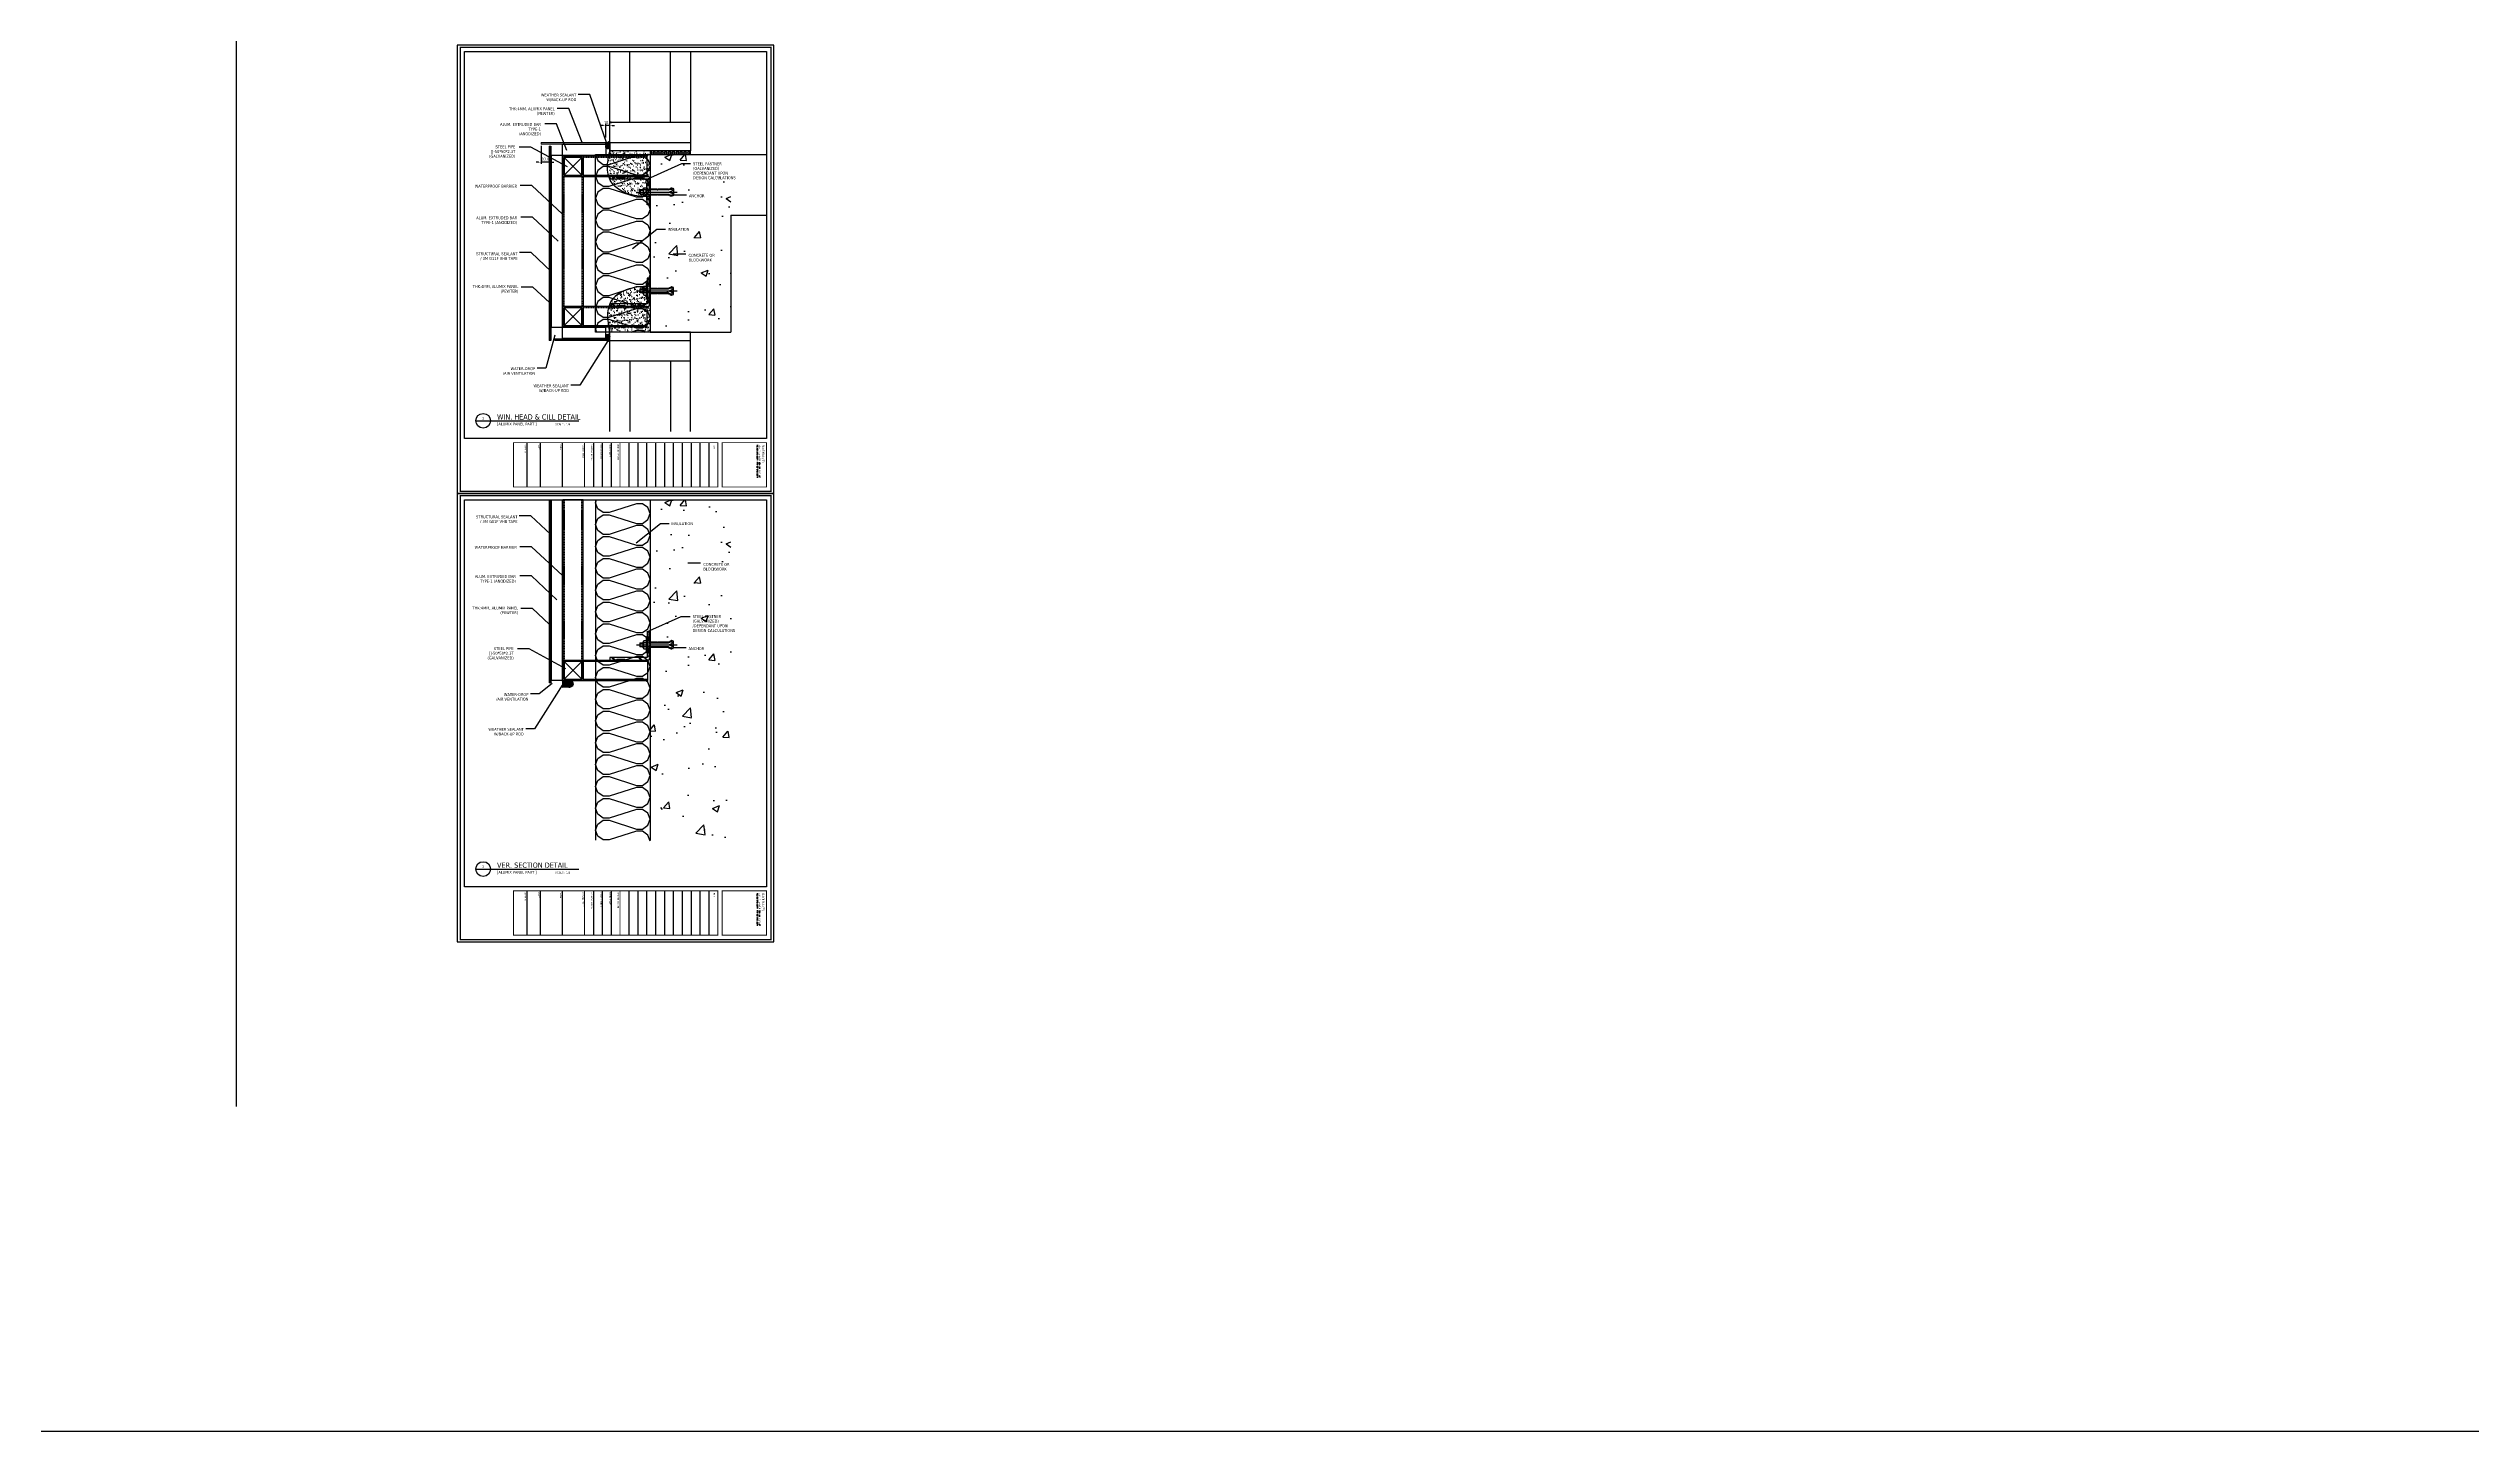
# Model space of a CAD drawing. Header units: millimetres. Extents: x 7297 to 60227, y -7497 to 19324.
# Drawn here: x 13294 to 19291, y -2069 to 1352 of the extents above; entities that cross this region are included whole.
import ezdxf

# ---------------------------------------------------------------- set-up
doc = ezdxf.new("R2010")
doc.units = ezdxf.units.MM
doc.linetypes.add('HIDDEN', pattern=[0.375, 0.25, -0.125])
doc.layers.add('NS_AL_PANEL', color=32, linetype='Continuous', lineweight=9)
for name, color, linetype in [('NS_BRACKET_NUTS', 1, 'Continuous'), ('NS_CAULKING', 8, 'Continuous'), ('NS_COL_D-GREY', 8, 'Continuous'), ('NS_COL_L-GREY', 8, 'Continuous'), ('NS_COL_RED', 1, 'Continuous'), ('NS_COL_WHITE', 7, 'Continuous'), ('NS_COL_YELLOW', 2, 'Continuous'), ('NS_CON', 8, 'Continuous'), ('NS_CON_LINE', 2, 'Continuous'), ('NS_DIM', 1, 'Continuous'), ('NS_FORM', 7, 'Continuous'), ('NS_FRAME', 253, 'Continuous'), ('NS_GASKET_3M', 150, 'Continuous'), ('NS_INSUL', 8, 'Continuous'), ('NS_PIPE_FRAME', 2, 'Continuous'), ('NS_TEXT', 2, 'Continuous'), ('NS_WATERPROOF', 150, 'Continuous'), ('NS_WELD', 1, 'Continuous')]:
    doc.layers.add(name, color=color, linetype=linetype)
doc.styles.add('Expo M', font='Expo M.ttf')
doc.styles.add('HGTXT', font='romans.shx', dxfattribs={"bigfont": 'whgtxt.shx'})
doc.dimstyles.new('DS2', dxfattribs={"dimscale": 2, "dimtxt": 1.8, "dimasz": 1.5, "dimexe": 1, "dimexo": 1, "dimgap": 0.5, "dimtad": 1, "dimtoh": 1, "dimdec": 1, "dimzin": 1, "dimdsep": 46, "dimtxsty": 'Expo M', "dimcen": 2, "dimadec": 1, "dimazin": 0, "dimtfac": 1, "dimtdec": 4, "dimtix": 1, "dimtmove": 1, "dimatfit": 3, "dimfxl": 1, "dimtolj": 1, "dimtzin": 1, "dimarcsym": 0})
doc.dimstyles.new('N-SPACE', dxfattribs={"dimscale": 4, "dimtxt": 1.8, "dimasz": 1.5, "dimexe": 1, "dimexo": 1, "dimgap": 1, "dimtad": 1, "dimtoh": 1, "dimdec": 1, "dimzin": 1, "dimdsep": 46, "dimtxsty": 'Expo M', "dimcen": 2, "dimclrd": 1, "dimclre": 1, "dimclrt": 2, "dimadec": 1, "dimazin": 0, "dimtfac": 1, "dimtdec": 1, "dimtix": 1, "dimtmove": 1, "dimatfit": 3, "dimfxl": 1, "dimtolj": 1, "dimtzin": 1, "dimarcsym": 0})

# ---------------------------------------------------------------- blocks, each defined once
blk = doc.blocks.new('*D816')
at = {"layer": 'NS_DIM', "color": 1, "lineweight": -2, "transparency": 16777216}
for p, q in [((14667.3, 1161), (14661.3, 1161)), ((14673.3, 1131.1), (14673.3, 1165)), ((14683.3, 1161), (14673.3, 1161)), ((14683.3, 1127.2), (14683.3, 1165)), ((14689.3, 1161), (14695.3, 1161))]:
    blk.add_line(p, q, dxfattribs=at)
at = {"layer": 'NS_DIM', "color": 1, "transparency": 16777216}
for points in [[(14667.3, 1162), (14667.3, 1160), (14673.3, 1161)], [(14689.3, 1162), (14689.3, 1160), (14683.3, 1161)]]:
    blk.add_solid(points, dxfattribs=at)
at = {"layer": 'NS_DIM', "color": 2, "transparency": 16777216, "insert": (14678.3, 1168.8), "char_height": 7.2, "attachment_point": 5, "style": 'Expo M'}
blk.add_mtext('\\A1;10.0', dxfattribs=at)
blk = doc.blocks.new('*D815')
at = {"layer": 'NS_DIM', "color": 1, "lineweight": -2, "transparency": 16777216}
for p, q in [((14513.3, 1111.2), (14513.3, 1066.4)), ((14533.3, 1106.2), (14533.3, 1066.4)), ((14507.3, 1070.4), (14501.3, 1070.4)), ((14533.3, 1070.4), (14513.3, 1070.4)), ((14539.3, 1070.4), (14545.3, 1070.4))]:
    blk.add_line(p, q, dxfattribs=at)
at = {"layer": 'NS_DIM', "color": 1, "transparency": 16777216}
for points in [[(14507.3, 1071.4), (14507.3, 1069.4), (14513.3, 1070.4)], [(14539.3, 1071.4), (14539.3, 1069.4), (14533.3, 1070.4)]]:
    blk.add_solid(points, dxfattribs=at)
at = {"layer": 'NS_DIM', "color": 2, "transparency": 16777216, "insert": (14523.3, 1078.2), "char_height": 7.2, "attachment_point": 5, "style": 'Expo M'}
blk.add_mtext('\\A1;20.0', dxfattribs=at)
blk = doc.blocks.new('A$C0843732F')
for centre, start in [((0, -3), 90), ((0, -6), 150), ((0, -9), 150), ((0, -12), 150), ((0, -15), 150), ((0, -18), 150), ((0, -21), 150)]:
    blk.add_arc(centre, 3, start, 270)
blk = doc.blocks.new('set anchor')
for p, q in [((-3.7, 61.8), (-9.5, 60.5)), ((-5, 52), (-9.4, 62.2)), ((7.9, 64.5), (-7.9, 64.5)), ((0, 52.8), (-2.7, 61.3)), ((0, -27.2), (0, 74.1)), ((0, 52.8), (2.7, 61.3)), ((9.5, 60.5), (3.7, 61.8)), ((5, 52), (9.4, 62.2)), ((-20, 0), (20, 0)), ((-20, -2), (-20, 0)), ((-8.9, 56.5), (-10.1, 59.4)), ((-8.9, 56.5), (-8, 56.8)), ((-8.2, 54.8), (-7.3, 55.2)), ((-7.1, 52), (-8.2, 54.8)), ((-7.3, 55.2), (-8, 56.8)), ((-7.1, 25.8), (-7.1, 52)), ((-7.1, 25.8), (-5.8, 25.8)), ((-7.1, 6), (-7.1, 24.2)), ((-7.1, 24.2), (-5.8, 24.2)), ((-5.8, 24.2), (-5.8, 25.8)), ((-5, -2), (-5, 52)), ((5, 52), (5, -2)), ((7.1, 25.8), (5.8, 25.8)), ((5.8, 24.2), (5.8, 25.8)), ((7.1, 24.2), (5.8, 24.2)), ((7.1, 52), (8.2, 54.8)), ((7.1, 52), (7.1, 25.8)), ((7.1, 24.2), (7.1, 6)), ((7.3, 55.2), (8, 56.8)), ((8.2, 54.8), (7.3, 55.2)), ((8.9, 56.5), (8, 56.8)), ((8.9, 56.5), (10.1, 59.4)), ((20, 0), (20, -2)), ((20, -2), (-20, -2)), ((7.5, -2), (-7.5, -2)), ((7.5, -2), (-7.5, -2)), ((7.5, -10), (-7.5, -10)), ((-5, -3), (-5, -9)), ((-5, -17.4), (-5, -10)), ((5, -17.4), (-5, -17.4)), ((-4.2, -18.2), (-5, -17.4)), ((-4.2, -18.2), (-4.2, -10)), ((-4.2, -18.2), (4.2, -18.2)), ((4.2, -18.2), (4.2, -10)), ((5, -17.4), (4.2, -18.2)), ((5, -3), (5, -9)), ((5, -10), (5, -17.4))]:
    blk.add_line(p, q)
blk.add_lwpolyline([(5, -3, 0.202073), (-5, -3, 0.404145), (-10, -3), (-10, -9, 0.404145), (-5, -9, 0.202073), (5, -9, 0.404145), (10, -9), (10, -3, 0.404145)], format="xyb", close=True)
for centre, radius, start, end in [((-9.3, 59.7), 0.833, 102.52881, 201.80141), ((-7.9, 62.8), 1.67, 90, 203.42869), ((-3.5, 61), 0.833, 17.65012, 102.52881), ((3.5, 61), 0.833, 77.47119, 162.34988), ((7.9, 62.8), 1.67, 336.57131, 90), ((9.3, 59.7), 0.833, 338.19859, 77.47119)]:
    blk.add_arc(centre, radius, start, end)
blk = doc.blocks.new('AL-TEMPLATE')
at = {"color": 8}
for p, q in [((2716.8, 1393), (2800, 1393)), ((2716.8, 1376.3), (2800, 1376.3)), ((2716.8, 1359.7), (2800, 1359.7)), ((2716.8, 1343), (2800, 1343)), ((2716.8, 1326.4), (2800, 1326.4)), ((2716.8, 1309.8), (2800, 1309.8)), ((2716.8, 1293.1), (2800, 1293.1)), ((2716.8, 1276.5), (2800, 1276.5)), ((2716.8, 1259.8), (2800, 1259.8)), ((2716.8, 1243.2), (2800, 1243.2)), ((2716.8, 1209.9), (2800, 1209.9)), ((2716.8, 1193.3), (2800, 1193.3)), ((2716.8, 1176.6), (2800, 1176.6)), ((2716.8, 1118.4), (2800, 1118.4)), ((2716.8, 1076.8), (2800, 1076.8)), ((2716.8, 1051.8), (2800, 1051.8))]:
    blk.add_line(p, q, dxfattribs=at)
at = {"color": 7, "ltscale": 2}
blk.add_lwpolyline([(1972.3, 1515.2), (1972.3, 921.2), (2812.3, 921.2), (2812.3, 1515.2)], close=True, dxfattribs=at)
at = {"color": 8}
for points, const_width in [([(1976.3, 1509.4), (2808.3, 1509.4), (2808.3, 927), (1976.3, 927)], 2.5), ([(2716.8, 1501.3), (2800, 1501.3), (2800, 1418.1), (2716.8, 1418.1)], 1.66), ([(2716.8, 1409.8), (2800, 1409.8), (2800, 1026.9), (2716.8, 1026.9)], 1.66)]:
    blk.add_lwpolyline(points, close=True, dxfattribs=dict(at, const_width=const_width))
at = {"color": 9}
blk.add_lwpolyline([(1984.1, 1501.3), (2709.1, 1501.3), (2709.1, 935.2), (1984.1, 935.2)], close=True, dxfattribs=at)
at = {"color": 8, "const_width": 1.66}
for points in [[(2716.8, 1226.6), (2800, 1226.6)], [(2716.8, 1160), (2800, 1160)]]:
    blk.add_lwpolyline(points, dxfattribs=at)
at = {"insert": (2720.9, 1489.2), "char_height": 2.349, "attachment_point": 1, "style": 'HGTXT'}
blk.add_mtext('서울시 강남구 논현로 161길11 엔빌딩 4F\\PTEL 02 575-2077  FAX 02 575-2071', dxfattribs=at)
at = {"color": 146, "true_color": 0x105689, "insert": (2721.1, 1496.9), "char_height": 3.67, "attachment_point": 1, "style": 'HGTXT'}
blk.add_mtext('{\\fExpo M|b0|i0|c129|p18;엔스페이스 (주)}', dxfattribs=at)
at = {"color": 8, "width": 438.968, "attachment_point": 1}
for s, insert, char_height in [('NOTE', (2720.8, 1404.7), 2.56), ('DESIGNED BYNOTE', (2719, 1224.4), 2.556), ('CHECKED BYNOTE', (2719.6, 1192.2), 2.556), ('DRAWN BYNOTE', (2719.6, 1209), 2.556), ('APPROVED BYNOTE', (2720.1, 1175), 2.556), ('DRAWING TITLE', (2720.1, 1158.4), 2.556), ('SCALE', (2720.1, 1116.8), 2.56), ('SHEET NO.', (2720.1, 1050.2), 2.56), ('{\\fﾱﾼﾸﾲ|b0|i0|c129|p49;DATE}', (2720.1, 1075.2), 2.556)]:
    blk.add_mtext(s, dxfattribs=dict(at, insert=insert, char_height=char_height))
blk = doc.blocks.new('*U98')
for p, q in [((1, 50), (0, 50)), ((0, 49), (0, 50)), ((0, 49), (0, 1)), ((0, 1), (0, 0)), ((1, 0), (0, 0)), ((49, 50), (1, 50)), ((3.2, 3.2), (46.8, 46.8)), ((46.8, 3.2), (3.2, 46.8)), ((49, 50), (50, 50)), ((50, 49), (50, 50)), ((50, 1), (50, 49)), ((50, 1), (50, 0)), ((1, 0), (49, 0)), ((49, 0), (50, 0))]:
    blk.add_line(p, q)
blk.add_lwpolyline([(3.2, 46.8), (3.2, 3.2), (46.8, 3.2), (46.8, 46.8)], close=True)
for centre, start, end in [((1, 49), 90, 180), ((1, 1), 180, 270), ((49, 49), 0, 90), ((49, 1), 270, 0)]:
    blk.add_arc(centre, 1, start, end)
blk = doc.blocks.new('*U193')
blk.add_lwpolyline([(0, 0), (50, 0), (50, 322), (0, 322)], close=True)
at = {"linetype": 'HIDDEN'}
blk.add_lwpolyline([(3.2, 0), (46.8, 0), (46.8, 322), (3.2, 322)], close=True, dxfattribs=at)
blk = doc.blocks.new('*U194')
blk.add_lwpolyline([(0, 0), (50, 0), (50, 397), (0, 397)], close=True)
at = {"linetype": 'HIDDEN'}
blk.add_lwpolyline([(3.2, 0), (46.8, 0), (46.8, 397), (3.2, 397)], close=True, dxfattribs=at)
blk = doc.blocks.new('*U188')
blk.add_lwpolyline([(0, 0), (50, 0), (50, 159), (0, 159)], close=True)
at = {"linetype": 'HIDDEN'}
blk.add_lwpolyline([(3.2, 0), (46.8, 0), (46.8, 159), (3.2, 159)], close=True, dxfattribs=at)
blk = doc.blocks.new('*U195')
blk.add_lwpolyline([(0, 0), (50, 0), (50, 160.6), (0, 160.6)], close=True)
at = {"linetype": 'HIDDEN'}
blk.add_lwpolyline([(3.2, 0), (46.8, 0), (46.8, 160.6), (3.2, 160.6)], close=True, dxfattribs=at)

msp = doc.modelspace()

# ---------------------------------------------------------------- hatches: boundary and pattern name
at = {"layer": 'NS_CAULKING'}
h = msp.add_hatch(dxfattribs=at)
h.set_pattern_fill('ANSI37', color=256, scale=0.149999, angle=90, style=0)
h.set_pattern_definition([(135, (-895617.32843, 555915.4525), (-0.33675832148, -0.33675832148), []), (225, (-895617.32843, 555915.4525), (0.33675832148, -0.33675832148), [])])
h.paths.add_polyline_path([(14673.28, 1111.71), (14673.28, 1108.85, -1.0004219), (14683.28, 1108.86), (14683.28, 1123.17, -0.2849357), (14673.28, 1119.21)])
h = msp.add_hatch(dxfattribs=at)
h.set_pattern_fill('HONEY', color=256, scale=0.149999, style=0)
h.set_pattern_definition([(360, (621970.71364, 913370.8335), (0.71437227822, 0.41244302533), [0.4762481855, -0.95249637096]), (120, (621970.71364, 913370.8335), (-0.71437227666, 0.41244302803), [0.4762481855, -0.95249637096]), (60, (621970.71364, 913370.8335), (1.56e-09, 0.82488605336), [-0.95249637096, 0.4762481855])])
edge = h.paths.add_edge_path()
edge.add_arc((14678.28, 1108.86), 5, -180, 180)
h = msp.add_hatch(dxfattribs=at)
h.set_pattern_fill('HONEY', color=256, scale=0.149999, style=0)
h.set_pattern_definition([(360, (621970.71367, 913390.00943), (0.71437227822, 0.41244302533), [0.4762481855, -0.95249637096]), (120, (621970.71367, 913390.00943), (-0.71437227666, 0.41244302803), [0.4762481855, -0.95249637096]), (60, (621970.71367, 913390.00943), (1.56e-09, 0.82488605336), [-0.95249637096, 0.4762481855])])
edge = h.paths.add_edge_path()
edge.add_arc((14678.28, 639.56), 5, 540, 900, ccw=False)
h = msp.add_hatch(dxfattribs=at)
h.set_pattern_fill('ANSI37', color=256, scale=0.149999, angle=90, style=0)
h.set_pattern_definition([(135, (-895617.3284, 555934.62843), (-0.33675832148, -0.33675832148), []), (225, (-895617.3284, 555934.62843), (0.33675832148, -0.33675832148), [])])
h.paths.add_polyline_path([(14673.28, 636.71), (14673.28, 639.57, 1.0004219), (14683.28, 639.56), (14683.28, 625.25, 0.2849357), (14673.28, 629.21)])
h = msp.add_hatch(dxfattribs=at)
h.set_pattern_fill('ANSI37', color=256, scale=0.224992, angle=-180, style=0)
h.set_pattern_definition([(225, (-815727.8635, -1367333.98815), (0.5051207336, -0.5051207336), []), (315, (-815727.8635, -1367333.98815), (0.5051207336, 0.5051207336), [])])
edge = h.paths.add_edge_path()
edge.add_line((14580.65, -227.91), (14584.94, -227.91))
edge.add_arc((14584.93, -220.41), 7.5, 90, 270.048334, ccw=False)
edge.add_line((14584.93, -212.91), (14566.28, -212.91))
edge.add_arc((14555.7, -220.5), 13.02, 325.305854, 395.647256, ccw=False)
edge.add_line((14566.4, -227.91), (14580.65, -227.91))
h = msp.add_hatch(dxfattribs=at)
h.set_pattern_fill('HONEY', color=256, scale=0.224992, angle=-270, style=0)
h.set_pattern_definition([(90, (-1351893.15705, 908972.598), (-0.61864402522, 1.07152288817), [0.7143485921, -1.4286971842]), (210, (-1351893.15705, 908972.598), (-0.61864402928, -1.07152288583), [0.7143485921, -1.4286971842]), (150, (-1351893.15705, 908972.598), (-1.2372880545, 2.34e-09), [-1.4286971842, 0.7143485921])])
edge = h.paths.add_edge_path()
edge.add_arc((14584.93, -220.41), 7.5, 270, 630)
at = {"layer": 'NS_CON'}
h = msp.add_hatch(dxfattribs=at)
h.set_pattern_fill('AR-CONC', color=256)
h.set_pattern_definition([(50, (132398.29, 12972.76), (182.18467, -15.93909), [19.05, -209.55]), (355, (132398.29, 12972.76), (-35.24342, 191.05685), [15.24, -167.64058]), (100.45144, (132413.47, 12971.43), (146.94125, 175.11775), [16.19, -178.09024]), (46.1842, (132398.3, 13023.56), (271.07904, -42.04233), [28.575, -314.325]), (96.63556, (132420.88, 13020.05), (237.40413, 247.4261), [24.285, -267.1356]), (351.18415, (132398.3, 13023.56), (237.40413, 247.4261), [22.85997, -251.4597]), (21, (132423.69, 13010.86), (151.6144, -102.2652), [19.05, -209.55]), (326, (132423.69, 13010.86), (61.80203, 184.18797), [15.24, -167.64]), (71.45144, (132436.32, 13002.33), (213.41642, 81.92277), [16.19, -178.08994]), (37.5, (132398.29, 12972.756), (3.088603, 84.55504), [0, -165.608, 0, -170.18, 0, -168.275]), (7.5, (132398.29, 12972.76), (66.81966, 100.180575), [0, -97.028, 0, -161.798, 0, -64.135]), (327.5, (132341.65, 12972.756), (135.590595, -5.728744), [0, -63.5, 0, -198.12, 0, -262.89]), (317.5, (132316.25, 12972.76), (148.12918, 25.42649), [0, -82.55, 0, -131.572, 0, -186.69])])
h.paths.add_polyline_path([(14783.28, 1089.21), (14983.28, 1089.21), (14983.28, 650.21), (14783.28, 650.21)])
h = msp.add_hatch(dxfattribs=at)
h.set_pattern_fill('AR-CONC', color=256)
h.set_pattern_definition([(50, (132398.29, 12118.64), (182.18467, -15.93909), [19.05, -209.55]), (355, (132398.29, 12118.64), (-35.24342, 191.05685), [15.24, -167.64058]), (100.45144, (132413.47, 12117.31), (146.94125, 175.11775), [16.19, -178.09024]), (46.1842, (132398.3, 12169.44), (271.07904, -42.04233), [28.575, -314.325]), (96.63556, (132420.88, 12165.93), (237.40413, 247.4261), [24.285, -267.1356]), (351.18415, (132398.3, 12169.44), (237.40413, 247.4261), [22.85997, -251.4597]), (21, (132423.69, 12156.74), (151.6144, -102.2652), [19.05, -209.55]), (326, (132423.69, 12156.74), (61.80203, 184.18797), [15.24, -167.64]), (71.45144, (132436.32, 12148.22), (213.41642, 81.92277), [16.19, -178.08994]), (37.5, (132398.29, 12118.64), (3.088603, 84.55504), [0, -165.608, 0, -170.18, 0, -168.275]), (7.5, (132398.29, 12118.64), (66.81966, 100.180575), [0, -97.028, 0, -161.798, 0, -64.135]), (327.5, (132341.65, 12118.64), (135.590595, -5.728744), [0, -63.5, 0, -198.12, 0, -262.89]), (317.5, (132316.25, 12118.64), (148.12918, 25.42649), [0, -82.55, 0, -131.572, 0, -186.69])])
h.paths.add_polyline_path([(14783.28, 235.09), (14983.28, 235.09), (14983.28, -607.07), (14783.28, -607.07)])
at = {"layer": 'NS_GASKET_3M'}
h = msp.add_hatch(dxfattribs=at)
h.set_pattern_fill('HONEY,_O', color=256, scale=0.999996)
h.set_pattern_definition([(360, (659093.8953, 919285.2167), (4.762481855, 2.749620169), [3.174987903, -6.349975806]), (120, (659093.8953, 919285.2167), (-4.7624818444, 2.749620187), [3.174987903, -6.349975806]), (60, (659093.8953, 919285.2167), (1.04e-08, 5.499240356), [-6.349975806, 3.174987903])])
h.paths.add_polyline_path([(14883.28, 1089.21), (14883.28, 1098.21), (14783.28, 1098.21), (14783.28, 1089.21)])
at = {"layer": 'NS_INSUL'}
h = msp.add_hatch(dxfattribs=at)
h.set_pattern_fill('AR-SAND', color=256, scale=0.25)
h.set_pattern_definition([(37.5, (-4665.491, 3640.874), (-0.400008, 12.235331), [0, -9.652, 0, -10.795, 0, -10.31875]), (7.5, (-4665.491, 3640.874), (11.238082, 17.920628), [0, -5.207, 0, -8.6995, 0, -3.33375]), (327.5, (-4673.302, 3640.874), (19.774809, 0.0359296), [0, -3.175, 0, -11.43, 0, -14.9225]), (317.5, (-4673.302, 3640.874), (19.088911, 5.573233), [0, -1.5875, 0, -7.493, 0, -8.5725])])
edge = h.paths.add_edge_path()
edge.add_line((14737.92, 989.73), (14783.28, 985.05))
edge.add_line((14783.28, 985.05), (14783.24, 1039.25))
edge.add_line((14783.24, 1039.25), (14783.28, 1066.82))
edge.add_line((14783.28, 1066.82), (14783.28, 1097.9))
edge.add_line((14783.28, 1097.9), (14726.28, 1098.21))
edge.add_line((14726.28, 1098.21), (14683.28, 1098.21))
edge.add_line((14683.28, 1098.21), (14678.96, 1075.4))
edge.add_spline(control_points=[(14678.96, 1075.4), (14677.79, 1061.61), (14678.3, 1031.3), (14694.96, 1007.48), (14716.6, 994.44), (14737.92, 989.73)], knot_values=[0, 0, 0, 0, 10.5337084, 77.5802526, 130.3865718, 130.3865718, 130.3865718, 130.3865718], degree=3, periodic=0)
h = msp.add_hatch(dxfattribs=at)
h.set_pattern_fill('AR-SAND', color=256, scale=0.25)
h.set_pattern_definition([(37.5, (-4665.491, 3602.159), (-0.400008, 12.235331), [0, -9.652, 0, -10.795, 0, -10.31875]), (7.5, (-4665.491, 3602.159), (11.238082, 17.920628), [0, -5.207, 0, -8.6995, 0, -3.33375]), (327.5, (-4673.302, 3602.159), (19.774809, 0.0359296), [0, -3.175, 0, -11.43, 0, -14.9225]), (317.5, (-4673.302, 3602.159), (19.088911, 5.573233), [0, -1.5875, 0, -7.493, 0, -8.5725])])
edge = h.paths.add_edge_path()
edge.add_line((14737.92, 758.69), (14783.28, 763.37))
edge.add_line((14783.28, 763.37), (14783.24, 709.17))
edge.add_line((14783.24, 709.17), (14783.28, 681.6))
edge.add_line((14783.28, 681.6), (14783.28, 650.52))
edge.add_line((14783.28, 650.52), (14726.28, 650.21))
edge.add_line((14726.28, 650.21), (14683.28, 650.21))
edge.add_line((14683.28, 650.21), (14678.96, 673.01))
edge.add_spline(control_points=[(14678.96, 673.01), (14677.79, 686.81), (14678.3, 717.11), (14694.96, 740.93), (14716.6, 753.97), (14737.92, 758.69)], knot_values=[0, 0, 0, 0, 10.5337084, 77.5802526, 130.3865718, 130.3865718, 130.3865718, 130.3865718], degree=3, periodic=0)

# ---------------------------------------------------------------- linework, layer by layer
at = {"layer": 'NS_AL_PANEL'}
for p, q in [((14673.28, 1119.21), (14513.28, 1119.21)), ((14513.28, 1115.21), (14513.28, 1119.21)), ((14673.28, 1118.71), (14513.28, 1118.71)), ((14673.28, 1115.71), (14513.28, 1115.71)), ((14673.28, 1115.21), (14513.28, 1115.21)), ((14537.28, 1110.21), (14533.28, 1110.21)), ((14533.28, 629.21), (14533.28, 1110.21)), ((14533.78, 1110.21), (14533.78, 629.21)), ((14536.78, 1110.21), (14536.78, 629.21)), ((14537.28, 1110.21), (14537.28, 629.21)), ((14673.28, 1115.21), (14673.28, 1119.21)), ((14537.28, 629.21), (14533.28, 629.21)), ((14547.28, 633.21), (14547.28, 629.21)), ((14673.28, 633.21), (14547.28, 633.21)), ((14673.28, 632.71), (14547.28, 632.71)), ((14673.28, 629.71), (14547.28, 629.71)), ((14673.28, 629.21), (14547.28, 629.21)), ((14673.28, 633.21), (14673.28, 629.21)), ((14533.28, -217.91), (14533.28, 235.09)), ((14533.78, 235.09), (14533.78, -217.91)), ((14536.78, 235.09), (14536.78, -217.91)), ((14537.28, 235.09), (14537.28, -217.91)), ((14537.28, -217.91), (14533.28, -217.91))]:
    msp.add_line(p, q, dxfattribs=at)
at = {"layer": 'NS_BRACKET_NUTS'}
for points in [[(14683.28, 1028.21), (14683.28, 1035.21), (14776.28, 1035.21, -0.4142136), (14783.28, 1028.21), (14783.28, 964.96), (14776.28, 964.96), (14776.28, 1028.21)], [(14683.28, 720.21), (14683.28, 713.21), (14776.28, 713.21, 0.4142136), (14783.28, 720.21), (14783.28, 783.46), (14776.28, 783.46), (14776.28, 720.21)], [(14683.28, -154.89), (14683.28, -161.89), (14776.28, -161.89, 0.4142136), (14783.28, -154.89), (14783.28, -91.64), (14776.28, -91.64), (14776.28, -154.89)]]:
    msp.add_lwpolyline(points, format="xyb", close=True, dxfattribs=at)
at = {"layer": 'NS_COL_D-GREY'}
for points in [[(14883.28, 1343.89), (14883.28, 1098.21), (14683.28, 1098.21), (14683.28, 1343.89)], [(14733.28, 1169.21), (14733.28, 1343.89)], [(14833.28, 1169.21), (14833.28, 1343.89)], [(14683.28, 1169.21), (14883.28, 1169.21)], [(14683.28, 1119.21), (14883.28, 1119.21)], [(14683.28, 404.53), (14683.28, 650.21)], [(14883.28, 650.21), (14683.28, 650.21)], [(14683.28, 629.21), (14883.28, 629.21)], [(14883.28, 404.53), (14883.28, 650.21)], [(14683.28, 579.21), (14883.28, 579.21)], [(14733.28, 579.21), (14733.28, 404.53)], [(14833.28, 579.21), (14833.28, 404.53)]]:
    msp.add_lwpolyline(points, dxfattribs=at)
at = {"layer": 'NS_COL_L-GREY'}
for p, q in [((14537.28, 1110.21), (14537.28, 629.21)), ((14673.28, 1087.21), (14537.28, 1087.21)), ((14538.28, 1087.21), (14538.28, 661.21)), ((14565.28, 1115.21), (14565.28, 633.21)), ((14673.28, 1114.21), (14565.28, 1114.21)), ((14673.28, 1115.21), (14673.28, 1085.21)), ((14673.28, 661.21), (14537.28, 661.21)), ((14673.28, 633.21), (14673.28, 663.21)), ((14673.28, 634.21), (14565.28, 634.21)), ((14537.28, 235.09), (14537.28, -217.91)), ((14538.28, 235.09), (14538.28, -211.91)), ((14565.28, 235.09), (14565.28, -211.91)), ((14567.28, -211.91), (14537.28, -211.91))]:
    msp.add_line(p, q, dxfattribs=at)
at = {"layer": 'NS_COL_RED', "ltscale": 8}
for p, q in [((14688, 1028.21), (14695, 1035.21)), ((14690.83, 1028.21), (14697.83, 1035.21)), ((14754.17, 1028.21), (14761.17, 1035.21)), ((14757, 1028.21), (14764, 1035.21)), ((14776.28, 1018.23), (14783.28, 1011.23)), ((14776.28, 1015.41), (14783.28, 1008.41)), ((14776.28, 983.28), (14783.28, 976.28)), ((14776.28, 980.46), (14783.28, 973.46)), ((14688, 720.21), (14695, 713.21)), ((14690.83, 720.21), (14697.83, 713.21)), ((14754.17, 720.21), (14761.17, 713.21)), ((14757, 720.21), (14764, 713.21)), ((14776.28, 767.96), (14783.28, 774.96)), ((14776.28, 765.13), (14783.28, 772.13)), ((14776.28, 733.01), (14783.28, 740.01)), ((14776.28, 730.18), (14783.28, 737.18)), ((14776.28, -107.14), (14783.28, -100.14)), ((14776.28, -109.97), (14783.28, -102.97)), ((14688, -154.89), (14695, -161.89)), ((14690.83, -154.89), (14697.83, -161.89)), ((14754.17, -154.89), (14761.17, -161.89)), ((14757, -154.89), (14764, -161.89)), ((14776.28, -142.09), (14783.28, -135.09)), ((14776.28, -144.92), (14783.28, -137.92))]:
    msp.add_line(p, q, dxfattribs=at)
at = {"layer": 'NS_COL_RED'}
for centre, radius in [((14678.28, 1108.86, 0), 5), ((14678.28, 639.56, 0), 5), ((14584.93, -220.41, 0), 7.5)]:
    msp.add_circle(centre, radius, dxfattribs=at)
for centre, radius, start, end in [((14675.08, 1129.25), 10.2, 259.797384, 323.413972), ((14675.08, 619.17), 10.2, 36.586028, 100.202616), ((14555.14, -220.5), 13.48, 326.668911, 34.284199)]:
    msp.add_arc(centre, radius, start, end, dxfattribs=at)
at = {"layer": 'NS_COL_WHITE'}
for p, q in [((14351.9, 430.64), (14607.04, 430.64)), ((14351.9, -678.16), (14607.04, -678.16))]:
    msp.add_line(p, q, dxfattribs=at)
for centre in [(14370.04, 430.64), (14370.04, -678.16)]:
    msp.add_circle(centre, 18.14, dxfattribs=at)
at = {"layer": 'NS_COL_YELLOW'}
for p, q in [((14783.28, 1089.21), (14783.28, 650.21)), ((14783.28, 1089.21), (15071.31, 1089.21)), ((14983.28, 939.21), (14983.28, 650.21)), ((14983.28, 939.21), (15071.31, 939.21)), ((14783.28, 650.21), (14983.28, 650.21))]:
    msp.add_line(p, q, dxfattribs=at)
at = {"layer": 'NS_CON_LINE'}
msp.add_lwpolyline([(14783.28, 235.09), (14783.28, -607.07)], dxfattribs=at)
at = {"layer": 'NS_DIM'}
msp.add_lwpolyline([(14736.09, 650.21), (14749.53, 654.51), (14764.38, 654.51), (14770.52, 650.21)], dxfattribs=at)
at = {"layer": 'NS_FORM'}
msp.add_line((13759.08, 3944.45), (13759.08, -1265.23), dxfattribs=at)
msp.add_lwpolyline([(7297.45, 19323.52), (19555.55, 19323.52), (19555.55, -2069.48), (7297.45, -2069.48)], close=True, dxfattribs=at)
at = {"layer": 'NS_GASKET_3M'}
msp.add_lwpolyline([(14883.28, 1089.21), (14883.28, 1098.21), (14783.28, 1098.21), (14783.28, 1089.21)], close=True, dxfattribs=at)
at = {"layer": 'NS_INSUL'}
for p, q in [((14648.28, 650.21), (14648.28, 1089.21)), ((14648.28, 1089.21), (14783.28, 1089.21)), ((14783.28, 650.21), (14648.28, 650.21))]:
    msp.add_line(p, q, dxfattribs=at)
for points in [[(14648.28, 1089.21), (14653.68, 1074.36), (14667.18, 1064.91), (14682.03, 1064.91), (14749.53, 1086.51), (14764.38, 1086.51), (14777.88, 1077.06), (14783.28, 1062.21), (14777.88, 1047.36), (14764.38, 1037.91), (14749.53, 1037.91), (14682.03, 1059.51), (14667.18, 1059.51), (14653.68, 1050.06), (14648.28, 1035.21), (14653.68, 1020.36), (14667.18, 1010.91), (14682.03, 1010.91), (14749.53, 1032.51), (14764.38, 1032.51), (14777.88, 1023.06), (14783.28, 1008.21), (14777.88, 993.36), (14764.38, 983.91), (14749.53, 983.91), (14682.03, 1005.51), (14667.18, 1005.51), (14653.68, 996.06), (14648.28, 981.21), (14653.68, 966.36), (14667.18, 956.91), (14682.03, 956.91), (14749.53, 978.51), (14764.38, 978.51), (14777.88, 969.06), (14783.28, 954.21), (14777.88, 939.36), (14764.38, 929.91), (14749.53, 929.91), (14682.03, 951.51), (14667.18, 951.51), (14653.68, 942.06), (14648.28, 927.21), (14653.68, 912.36), (14667.18, 902.91), (14682.03, 902.91), (14749.53, 924.51), (14764.38, 924.51), (14777.88, 915.06), (14783.28, 900.21), (14777.88, 885.36), (14764.38, 875.91), (14749.53, 875.91), (14682.03, 897.51), (14667.18, 897.51), (14653.68, 888.06), (14648.28, 873.21), (14653.68, 858.36), (14667.18, 848.91), (14682.03, 848.91), (14749.53, 870.51), (14764.38, 870.51), (14777.88, 861.06), (14783.28, 846.21), (14777.88, 831.36), (14764.38, 821.91), (14749.53, 821.91), (14682.03, 843.51), (14667.18, 843.51), (14653.68, 834.06), (14648.28, 819.21), (14653.68, 804.36), (14667.18, 794.91), (14682.03, 794.91), (14749.53, 816.51), (14764.38, 816.51), (14777.88, 807.06), (14783.28, 792.21), (14777.88, 777.36), (14764.38, 767.91), (14749.53, 767.91), (14682.03, 789.51), (14667.18, 789.51), (14653.68, 780.06), (14648.28, 765.21), (14653.68, 750.36), (14667.18, 740.91), (14682.03, 740.91), (14749.53, 762.51), (14764.38, 762.51), (14777.88, 753.06), (14783.28, 738.21), (14777.88, 723.36), (14764.38, 713.91), (14749.53, 713.91), (14682.03, 735.51), (14667.18, 735.51), (14653.68, 726.06), (14648.28, 711.21), (14653.68, 696.36), (14667.18, 686.91), (14682.03, 686.91), (14749.53, 708.51), (14764.38, 708.51), (14777.88, 699.06), (14783.28, 684.21), (14777.88, 669.36), (14764.38, 659.91), (14749.53, 659.91), (14682.03, 681.51), (14667.18, 681.51), (14653.68, 672.06), (14648.28, 657.21), (14650.82, 650.21)], [(14783.28, -122.91), (14777.88, -108.06), (14764.38, -98.61), (14749.53, -98.61), (14682.03, -120.21), (14667.18, -120.21), (14653.68, -110.76), (14648.28, -95.91), (14653.68, -81.06), (14667.18, -71.61), (14682.03, -71.61), (14749.53, -93.21), (14764.38, -93.21), (14777.88, -83.76), (14783.28, -68.91), (14777.88, -54.06), (14764.38, -44.61), (14749.53, -44.61), (14682.03, -66.21), (14667.18, -66.21), (14653.68, -56.76), (14648.28, -41.91), (14653.68, -27.06), (14667.18, -17.61), (14682.03, -17.61), (14749.53, -39.21), (14764.38, -39.21), (14777.88, -29.76), (14783.28, -14.91), (14777.88, -0.06), (14764.38, 9.39), (14749.53, 9.39), (14682.03, -12.21), (14667.18, -12.21), (14653.68, -2.76), (14648.28, 12.09), (14653.68, 26.94), (14667.18, 36.39), (14682.03, 36.39), (14749.53, 14.79), (14764.38, 14.79), (14777.88, 24.24), (14783.28, 39.09), (14777.88, 53.94), (14764.38, 63.39), (14749.53, 63.39), (14682.03, 41.79), (14667.18, 41.79), (14653.68, 51.24), (14648.28, 66.09), (14653.68, 80.94), (14667.18, 90.39), (14682.03, 90.39), (14749.53, 68.79), (14764.38, 68.79), (14777.88, 78.24), (14783.28, 93.09), (14777.88, 107.94), (14764.38, 117.39), (14749.53, 117.39), (14682.03, 95.79), (14667.18, 95.79), (14653.68, 105.24), (14648.28, 120.09), (14653.68, 134.94), (14667.18, 144.39), (14682.03, 144.39), (14749.53, 122.79), (14764.38, 122.79), (14777.88, 132.24), (14783.28, 147.09), (14777.88, 161.94), (14764.38, 171.39), (14749.53, 171.39), (14682.03, 149.79), (14667.18, 149.79), (14653.68, 159.24), (14648.28, 174.09), (14653.68, 188.94), (14667.18, 198.39), (14682.03, 198.39), (14749.53, 176.79), (14764.38, 176.79), (14777.88, 186.24), (14783.28, 201.09), (14777.88, 215.94), (14764.38, 225.39), (14749.53, 225.39), (14682.03, 203.79), (14667.18, 203.79), (14653.68, 213.24), (14648.28, 228.09), (14650.82, 235.09)], [(14667.18, -341.61), (14682.03, -341.61), (14749.53, -363.21), (14764.38, -363.21), (14777.88, -353.76), (14783.28, -338.91), (14777.88, -324.06), (14764.38, -314.61), (14749.53, -314.61), (14682.03, -336.21), (14667.18, -336.21), (14653.68, -326.76), (14648.28, -311.91), (14653.68, -297.06), (14667.18, -287.61), (14682.03, -287.61), (14749.53, -309.21), (14764.38, -309.21), (14777.88, -299.76), (14783.28, -284.91), (14777.88, -270.06), (14764.38, -260.61), (14749.53, -260.61), (14682.03, -282.21), (14667.18, -282.21), (14653.68, -272.76), (14648.28, -257.91), (14653.68, -243.06), (14667.18, -233.61), (14682.03, -233.61), (14749.53, -255.21), (14764.38, -255.21), (14777.88, -245.76), (14783.28, -230.91), (14777.88, -216.06), (14764.38, -206.61), (14749.53, -206.61), (14682.03, -228.21), (14667.18, -228.21), (14653.68, -218.76), (14648.28, -203.91), (14653.68, -189.06), (14667.18, -179.61), (14682.03, -179.61), (14749.53, -201.21), (14764.38, -201.21), (14777.88, -191.76), (14783.28, -176.91), (14777.88, -162.06), (14764.38, -152.61), (14749.53, -152.61), (14682.03, -174.21), (14667.18, -174.21), (14653.68, -164.76), (14648.28, -149.91), (14653.68, -135.06), (14667.18, -125.61), (14682.03, -125.61), (14749.53, -147.21), (14764.38, -147.21), (14777.88, -137.76), (14783.28, -122.91)], [(14682.03, -125.61), (14749.53, -147.21)], [(14783.28, -608.91), (14777.88, -594.06), (14764.38, -584.61), (14749.53, -584.61), (14682.03, -606.21), (14667.18, -606.21), (14653.68, -596.76), (14648.28, -581.91), (14653.68, -567.06), (14667.18, -557.61), (14682.03, -557.61), (14749.53, -579.21), (14764.38, -579.21), (14777.88, -569.76), (14783.28, -554.91), (14777.88, -540.06), (14764.38, -530.61), (14749.53, -530.61), (14682.03, -552.21), (14667.18, -552.21), (14653.68, -542.76), (14648.28, -527.91), (14653.68, -513.06), (14667.18, -503.61), (14682.03, -503.61), (14749.53, -525.21), (14764.38, -525.21), (14777.88, -515.76), (14783.28, -500.91), (14777.88, -486.06), (14764.38, -476.61), (14749.53, -476.61), (14682.03, -498.21), (14667.18, -498.21), (14653.68, -488.76), (14648.28, -473.91), (14653.68, -459.06), (14667.18, -449.61), (14682.03, -449.61), (14749.53, -471.21), (14764.38, -471.21), (14777.88, -461.76), (14783.28, -446.91), (14777.88, -432.06), (14764.38, -422.61), (14749.53, -422.61), (14682.03, -444.21), (14667.18, -444.21), (14653.68, -434.76), (14648.28, -419.91), (14653.68, -405.06), (14667.18, -395.61), (14682.03, -395.61), (14749.53, -417.21), (14764.38, -417.21), (14777.88, -407.76), (14783.28, -392.91), (14777.88, -378.06), (14764.38, -368.61), (14749.53, -368.61), (14682.03, -390.21), (14667.18, -390.21), (14653.68, -380.76), (14648.28, -365.91), (14653.68, -351.06), (14667.18, -341.61)], [(14667.18, -336.21), (14653.68, -326.76)], [(14777.88, -378.06), (14764.38, -368.61)], [(14777.88, -432.06), (14764.38, -422.61)]]:
    msp.add_lwpolyline(points, dxfattribs=at)
for points in [[(14783.28, 985.05), (14738.99, 989.47, 0), (14687.18, 1021.38, 0), (14677.79, 1061.42, 0), (14683.28, 1098.21)], [(14783.28, 763.37), (14738.99, 758.94, 0), (14687.18, 727.04, 0), (14677.79, 686.99, 0), (14683.28, 650.21)]]:
    msp.add_spline(points, degree=3, dxfattribs=at)
at = {"layer": 'NS_WATERPROOF', "ltscale": 3}
for p, q in [((14566.28, 1086.21), (14566.28, 662.21)), ((14566.28, 1086.21), (14683.28, 1086.21)), ((14566.28, 1085.71), (14683.28, 1085.71)), ((14566.78, 1086.21), (14566.78, 662.21)), ((14682.78, 1119.21), (14682.78, 1085.71)), ((14683.28, 1119.21), (14683.28, 1085.71)), ((14683.28, 662.71), (14566.28, 662.71)), ((14683.28, 662.21), (14566.28, 662.21)), ((14682.78, 629.21), (14682.78, 662.71)), ((14683.28, 629.21), (14683.28, 662.71)), ((14566.28, 235.09), (14566.28, -212.91)), ((14566.78, 235.09), (14566.78, -212.91)), ((14599.75, -212.41), (14566.28, -212.41)), ((14599.75, -212.91), (14566.28, -212.91))]:
    msp.add_line(p, q, dxfattribs=at)
at = {"layer": 'NS_WATERPROOF'}
msp.add_lwpolyline([(14648.28, 235.09), (14648.28, -607.07)], dxfattribs=at)

# ---------------------------------------------------------------- block references
at = {"layer": 'NS_BRACKET_NUTS', "xscale": -1, "rotation": 270}
msp.add_blockref('set anchor', (14776.28, 996.58), dxfattribs=at)
at = {"layer": 'NS_BRACKET_NUTS', "rotation": 270}
for p in [(14776.28, 751.83), (14776.28, -123.27)]:
    msp.add_blockref('set anchor', p, dxfattribs=at)
at = {"layer": 'NS_FORM', "xscale": 1.32, "yscale": 1.32, "zscale": 1.32, "rotation": 270}
for p in [(13089.58, 3962.87), (13089.58, 2854.07)]:
    msp.add_blockref('AL-TEMPLATE', p, dxfattribs=at)
at = {"layer": 'NS_FRAME', "rotation": 270}
for name, p in [('*U188', (14617.28, 1085.21)), ('*U188', (14617.28, 713.21)), ('*U195', (14617.28, -161.91))]:
    msp.add_blockref(name, p, dxfattribs=at)
at = {"layer": 'NS_FRAME', "xscale": -1, "rotation": 180}
msp.add_blockref('*U193', (14567.28, 1035.21), dxfattribs=at)
at = {"layer": 'NS_FRAME'}
msp.add_blockref('*U194', (14567.28, -161.91), dxfattribs=at)
at = {"layer": 'NS_PIPE_FRAME'}
for p in [(14567.28, 1035.21), (14567.28, 663.21), (14567.28, -211.91)]:
    msp.add_blockref('*U98', p, dxfattribs=at)
at = {"layer": 'NS_WELD', "extrusion": (0, 0, -1), "xscale": -1, "zscale": -1, "rotation": 270}
msp.add_blockref('A$C0843732F', (-14698.1, 1035.21), dxfattribs=at)
at = {"layer": 'NS_WELD', "extrusion": (0, 0, -1), "xscale": -1, "zscale": -1}
for p in [(-14783.28, 1028.21), (-14783.28, 988.05)]:
    msp.add_blockref('A$C0843732F', p, dxfattribs=at)
at = {"layer": 'NS_WELD', "extrusion": (0, 0, -1), "zscale": -1}
for p, rotation in [((-14783.28, 760.37), 180), ((-14783.28, 720.21), 180), ((-14698.1, 713.21), 270), ((-14783.28, -114.73), 180), ((-14698.1, -161.89), 270), ((-14783.28, -154.89), 180)]:
    msp.add_blockref('A$C0843732F', p, dxfattribs=dict(at, rotation=rotation))

# ---------------------------------------------------------------- texts
at = {"layer": 'NS_TEXT', "line_spacing_factor": 0.963855}
for s, insert, char_height, width, attachment_point in [('\\pxqr;{\\fTahoma|b0|i0|c0|p34;T\\fTahoma|b0|i0|c129|p34;HK:4MM,\\fTahoma|b0|i0|c0|p34; \\fTahoma|b0|i0|c129|p34;ALUMIX\\fTahoma|b0|i0|c0|p34; PANEL\\P(PEWTER)}', (14410.82, 1206.23), 7.2, 136.0889, 1), ('{\\fTahoma|b0|i0|c129|p34;WEATHER SEALANT W/BACK-UP ROD}', (14600.39, 1220.49), 7.2, 101.7894, 9), ('\\pxqr;{\\fTahoma|b0|i0|c0|p34;ALUM. EXTRUDED BAR\\fTahoma|b0|i0|c129|p34;\\PTYPE-1\\fTahoma|b0|i0|c0|p34;\\P(\\fTahoma|b0|i0|c129|p34;ANODIZED\\fTahoma|b0|i0|c0|p34;)}', (14397.56, 1167.39), 7.2, 115.355, 1), ('\\pxqr;{\\fTahoma|b0|i0|c0|p34;STEEL PIPE\\P[]-50*50*\\fTahoma|b0|i0|c129|p34;2\\fTahoma|b0|i0|c0|p34;.\\fTahoma|b0|i0|c129|p34;3\\fTahoma|b0|i0|c0|p34;T\\P(GALVANIZED)}', (14378.55, 1111.91), 7.2, 71.0245, 1), ('\\pxql;{\\fTahoma|b0|i0|c0|p34;STEEL \\fTahoma|b0|i0|c129|p34;FASTNER\\fTahoma|b0|i0|c0|p34;\\P(GALVANIZED)\\fTahoma|b0|i0|c129|p34;\\P/DEPENDANT UPON DESIGN CALCULATIONS}', (14889.45, 1070.2), 7.2, 115.6898, 1), ('\\pxqr;{\\fTahoma|b0|i0|c0|p34;WATERPROOF BARRIER}', (14453.72, 1014.82), 7.2, 112.4594, 3), ('\\pxql;{\\fTahoma|b0|i0|c129|p34;ANCHOR}', (14981.09, 983.27), 7.2, 101.7894, 9), ('\\pxqr;{\\fTahoma|b0|i0|c0|p34;ALUM. EXTRUDED BAR\\fTahoma|b0|i0|c129|p34;\\PTYPE-1 \\fTahoma|b0|i0|c0|p34;(\\fTahoma|b0|i0|c129|p34;ANODIZED\\fTahoma|b0|i0|c0|p34;)}', (14338.62, 936.35), 7.2, 115.355, 1), ('\\pxql;{\\fTahoma|b0|i0|c0|p34;INSULATION}', (14944.67, 907.9), 7.2, 118.4981, 3), ('\\pxqr;{\\fTahoma|b0|i0|c0|p34;STRUCTURAL SEALANT\\P/ 3M G11F VHB TAPE}', (14345.85, 827.87), 7.2, 109.3471, 7), ('\\pxql;{\\fTahoma|b0|i0|c129|p34;CONCRETE OR BLOCKWORK}', (14980.16, 824.78), 7.2, 101.8813, 9), ('\\pxqr;{\\fTahoma|b0|i0|c0|p34;T\\fTahoma|b0|i0|c129|p34;HK:4MM,\\fTahoma|b0|i0|c0|p34; \\fTahoma|b0|i0|c129|p34;ALUMIX\\fTahoma|b0|i0|c0|p34; PANEL\\P(PEWTER)}', (14321.03, 766.41), 7.2, 136.0889, 1), ('{\\fTahoma|b0|i0|c129|p34;WATER-DROP\\P/AIR VENTILATION}', (14498.57, 543.5), 7.2, 101.7894, 9), ('{\\fTahoma|b0|i0|c129|p34;WEATHER SEALANT W/BACK-UP ROD}', (14582.22, 501.23), 7.2, 101.7894, 9), ('\\fTahoma;1', (14367.43, 433.82), 6, 8.9419, 7), ('{\\fTahoma|b0|i0|c129|p34;WIN\\fTahoma|b0|i0|c0|p34;. \\fTahoma|b0|i0|c129|p34;HEAD & CILL\\fTahoma|b0|i0|c0|p34; DETAIL}', (14404.4, 433.52), 12.96, 246.8667, 7), ('\\fTahoma;[ALUMIX PANEL PART ]', (14404.4, 417.94), 7, 105.1355, 7), ('\\fTahoma;SCALE : 1/4', (14548.55, 418.48), 5.184, 42.074, 7), ('\\pxqr;{\\fTahoma|b0|i0|c0|p34;STRUCTURAL SEALANT\\P/ 3M G11F VHB TAPE}', (14345.45, 177.08), 7.2, 109.3471, 7), ('\\pxql;{\\fTahoma|b0|i0|c0|p34;INSULATION}', (14953.67, 179.82), 7.2, 118.4981, 3), ('\\fTahoma;WATERPROOF BARRIER', (14453.41, 121.17), 7.2, 112.4594, 3), ('\\pxql;{\\fTahoma|b0|i0|c129|p34;CONCRETE OR BLOCKWORK}', (15016.78, 60.2), 7.2, 101.8813, 9), ('\\pxqr;{\\fTahoma|b0|i0|c0|p34;ALUM. EXTRUDED BAR\\fTahoma|b0|i0|c129|p34;\\PTYPE-1 \\fTahoma|b0|i0|c0|p34;(\\fTahoma|b0|i0|c129|p34;ANODIZED\\fTahoma|b0|i0|c0|p34;)}', (14335.53, 49.28), 7.2, 115.355, 1), ('\\pxqr;{\\fTahoma|b0|i0|c0|p34;T\\fTahoma|b0|i0|c129|p34;HK:4MM,\\fTahoma|b0|i0|c0|p34; \\fTahoma|b0|i0|c129|p34;ALUMIX\\fTahoma|b0|i0|c0|p34; PANEL\\P(PEWTER)}', (14320.37, -28.83), 7.2, 136.0889, 1), ('\\pxql;{\\fTahoma|b0|i0|c0|p34;STEEL \\fTahoma|b0|i0|c129|p34;FASTNER\\fTahoma|b0|i0|c0|p34;\\P(GALVANIZED)\\fTahoma|b0|i0|c129|p34;\\P/DEPENDANT UPON DESIGN CALCULATIONS}', (14888.33, -49.66), 7.2, 115.6898, 1), ('\\pxqr;{\\fTahoma|b0|i0|c0|p34;STEEL PIPE\\P[]-50*50*\\fTahoma|b0|i0|c129|p34;2\\fTahoma|b0|i0|c0|p34;.\\fTahoma|b0|i0|c129|p34;3\\fTahoma|b0|i0|c0|p34;T\\P(GALVANIZED)}', (14374.46, -129.23), 7.2, 71.0245, 1), ('\\pxql;{\\fTahoma|b0|i0|c129|p34;ANCHOR}', (14979.97, -136.6), 7.2, 101.7894, 9), ('{\\fTahoma|b0|i0|c129|p34;WATER-DROP\\P/AIR VENTILATION}', (14481.96, -262.49), 7.2, 101.7894, 9), ('{\\fTahoma|b0|i0|c129|p34;WEATHER SEALANT W/BACK-UP ROD}', (14470.5, -348.62), 7.2, 101.7894, 9), ('\\fTahoma;1', (14367.43, -674.98), 6, 8.9419, 7), ('\\fTahoma;VER. SECTION DETAIL', (14404.4, -675.28), 12.96, 191.1391, 7), ('\\fTahoma;[ALUMIX PANEL PART ]', (14404.4, -690.86), 7, 105.1355, 7), ('\\fTahoma;SCALE : 1/4', (14548.55, -690.32), 5.184, 42.074, 7)]:
    msp.add_mtext(s, dxfattribs=dict(at, insert=insert, char_height=char_height, width=width, attachment_point=attachment_point))

# ---------------------------------------------------------------- dimensions: what is measured, and where the dimension line sits
at = {"layer": 'NS_DIM'}
dim = msp.add_linear_dim(base=(14673.28, 1161), p1=(14683.28, 1123.17), p2=(14673.28, 1127.13), dimstyle='N-SPACE', dxfattribs=at)
dim.commit()
dim.dimension.update_dxf_attribs({"geometry": '*D816', "text_midpoint": (14678.28, 1168.78)})
dim = msp.add_linear_dim(base=(14513.28, 1070.42), p1=(14533.28, 1110.21), p2=(14513.28, 1115.21), angle=180, dimstyle='N-SPACE', dxfattribs=at)
dim.commit()
dim.dimension.update_dxf_attribs({"geometry": '*D815', "text_midpoint": (14523.28, 1078.21)})

# ---------------------------------------------------------------- leaders
for points in [[(14615.24, 1118.91), (14582.23, 1202.81), (14553.24, 1202.81)], [(14675.08, 1119.05), (14634.36, 1238), (14605.37, 1238)], [(14577.43, 1098.9), (14551.38, 1165.09), (14522.39, 1165.09)], [(14578.86, 1058.48), (14488.3, 1107.61), (14459.32, 1107.61)], [(14776.28, 1028.21), (14861.5, 1066.82), (14883.3, 1066.82)], [(14566.28, 941.42), (14490.28, 1012.61), (14461.3, 1012.61)], [(14842.37, 989.85), (14851.68, 989.85), (14873.49, 989.85)], [(14555.7, 874.79), (14492.44, 934.05), (14463.45, 934.05)], [(14739.62, 857.04), (14799.5, 904.67), (14821.31, 904.67)], [(14538.28, 800.16), (14488.61, 846.7), (14459.62, 846.7)], [(14840.17, 843.52), (14849.48, 843.52), (14871.29, 843.52)], [(14533.78, 723), (14492.75, 761.44), (14463.76, 761.44)], [(14547.09, 642.7), (14525.28, 561.03), (14503.48, 561.03)], [(14678.84, 628.65), (14608.93, 518.76), (14587.13, 518.76)], [(14537.87, 149.37), (14488.2, 195.91), (14459.21, 195.91)], [(14748.63, 128.96), (14808.51, 176.59), (14830.31, 176.59)], [(14565.97, 47.77), (14489.97, 118.97), (14460.98, 118.97)], [(14876.78, 78.94), (14886.1, 78.94), (14907.9, 78.94)], [(14552.61, -12.27), (14489.36, 46.99), (14460.37, 46.99)], [(14533.12, -72.25), (14492.09, -33.81), (14463.11, -33.81)], [(14775.16, -91.66), (14860.38, -53.05), (14882.18, -53.05)], [(14574.77, -182.66), (14484.22, -133.53), (14455.23, -133.53)], [(14841.25, -130.02), (14850.56, -130.02), (14872.37, -130.02)], [(14567.12, -221.2), (14497.21, -331.09), (14475.41, -331.09)], [(14540.4, -219.55), (14508.67, -244.96), (14486.87, -244.96)]]:
    msp.add_leader(points, dimstyle='DS2', override={"dimgap": 0.5, "dimtad": 0}, dxfattribs=at)

doc.saveas('drawing.dxf')
